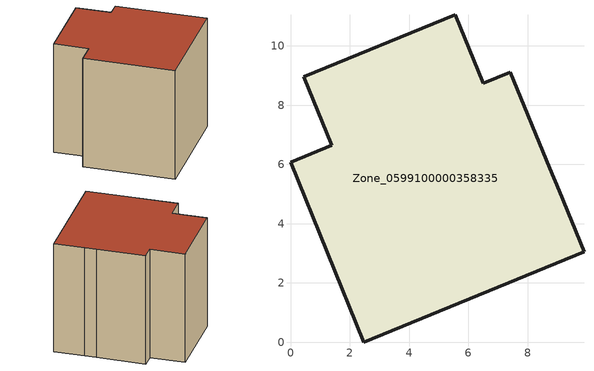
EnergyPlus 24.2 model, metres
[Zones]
Zone_0599100000358335
 floor ground (C_G): 0,6.08 1.39,6.65 0.45,8.96 5.55,11.05 6.5,8.74 7.42,9.12 8.76,5.87 9.07,5.11 9.91,3.06 2.47,0 z3.26
 wall outside (C_F): 1.39,6.65 0,6.08 2.47,0 9.91,3.06 9.07,5.11 8.76,5.87 7.42,9.12 6.5,8.74 5.55,11.05 0.45,8.96 1.39,6.65 z3.26:11.58
 roof outside (C_R): 9.91,3.06 9.07,5.11 8.76,5.87 7.42,9.12 6.5,8.74 5.55,11.05 0.45,8.96 1.39,6.65 0,6.08 2.47,0 z11.58
[BUILDING]
Pand.0599100000358335: North Axis=0; Terrain=City; Loads Convergence Tolerance Value=0.04; Temperature Convergence Tolerance Value=0.4; Solar Distribution=FullExterior; Maximum Number of Warmup Days=25; Minimum Number of Warmup Days=1
[Site:Location]
Rotterdam.The.Hague.AP_ZH_NLD Design_Conditions: Latitude=51.96; Longitude=4.45; Time Zone=1; Elevation=-4.5
[SITE:GROUNDTEMPERATURE:BUILDINGSURFACE]
18, 18, 18, 18, 18, 18, 18, 18, 18, 18, 18, 18
[MATERIAL] Thermal Absorptance=0.9; Solar Absorptance=0.7; Visible Absorptance=0.7
Name | Roughness | Thickness | Conductivity | Density | Specific Heat
G.TC.1992-2005 | MediumSmooth | 0.15 | 0.06 | 540 | 1210
F.TC.1992-2005 | Rough | 0.3 | 0.12 | 1920 | 840
R.TC.1992-2005 | MediumRough | 0.2 | 0.08 | 1500 | 1000
[CONSTRUCTION]
C_G: G.TC.1992-2005
C_F: F.TC.1992-2005
C_R: R.TC.1992-2005
[ZONE]
Zone_0599100000358335: Type=1; Multiplier=1; Ceiling Height=Autocalculate; Volume=Autocalculate; Floor Area=autocalculate; Part of Total Floor Area=Yes
[ZONEINFILTRATION:DESIGNFLOWRATE]
Infil_Zone_0599100000358335: Zone or ZoneList or Space or SpaceList=Zone_0599100000358335; Schedule=AlwaysOn; Design Flow Rate Calculation Method=Flow/Area; Flow Rate per Floor Area=0.0015; Constant Term Coefficient=1; Temperature Term Coefficient=0; Velocity Term Coefficient=0; Velocity Squared Term Coefficient=0
[HVACTEMPLATE:ZONE:IDEALLOADSAIRSYSTEM]
Zone_0599100000358335: Maximum Heating Supply Air Temperature=50; Minimum Cooling Supply Air Temperature=13; Maximum Heating Supply Air Humidity Ratio=0.0156; Minimum Cooling Supply Air Humidity Ratio=0.0077; Heating Limit=NoLimit; Cooling Limit=NoLimit; Dehumidification Control Type=ConstantSensibleHeatRatio; Cooling Sensible Heat Ratio=0.7; Dehumidification Setpoint=60; Humidification Control Type=None; Humidification Setpoint=30; Outdoor Air Method=None; Outdoor Air Flow Rate per Person=0.00944; Outdoor Air Flow Rate per Zone Floor Area=0; Outdoor Air Flow Rate per Zone=0; Demand Controlled Ventilation Type=None; Outdoor Air Economizer Type=NoEconomizer; Heat Recovery Type=None; Sensible Heat Recovery Effectiveness=0.7; Latent Heat Recovery Effectiveness=0.65
[ZONECONTROL:THERMOSTAT]
ThermostatControl_Zone_0599100000358335: Zone or ZoneList=Zone_0599100000358335; Control Type Schedule=DualSetpointControlType; Control 1=Thermostat_Zone_0599100000358335; Temperature Difference Between Cutout And Setpoint=0
[THERMOSTATSETPOINT:DUALSETPOINT]
Thermostat_Zone_0599100000358335: Heating Setpoint Temperature Schedule=HeatingSetpoint_Zone_0599100000358335; Cooling Setpoint Temperature Schedule=CoolingSetpoint_Zone_0599100000358335
[SCHEDULE:COMPACT]
HeatingSetpoint_Zone_0599100000358335: Through: 12/31, For: AllDays, Until: 24:00, 21
CoolingSetpoint_Zone_0599100000358335: Through: 12/31, For: AllDays, Until: 24:00, 24
DualSetpointControlType: Through: 12/31, For: AllDays, Until: 24:00, 4
AlwaysOn: Through: 12/31, For: AllDays, Until: 24:00, 1
